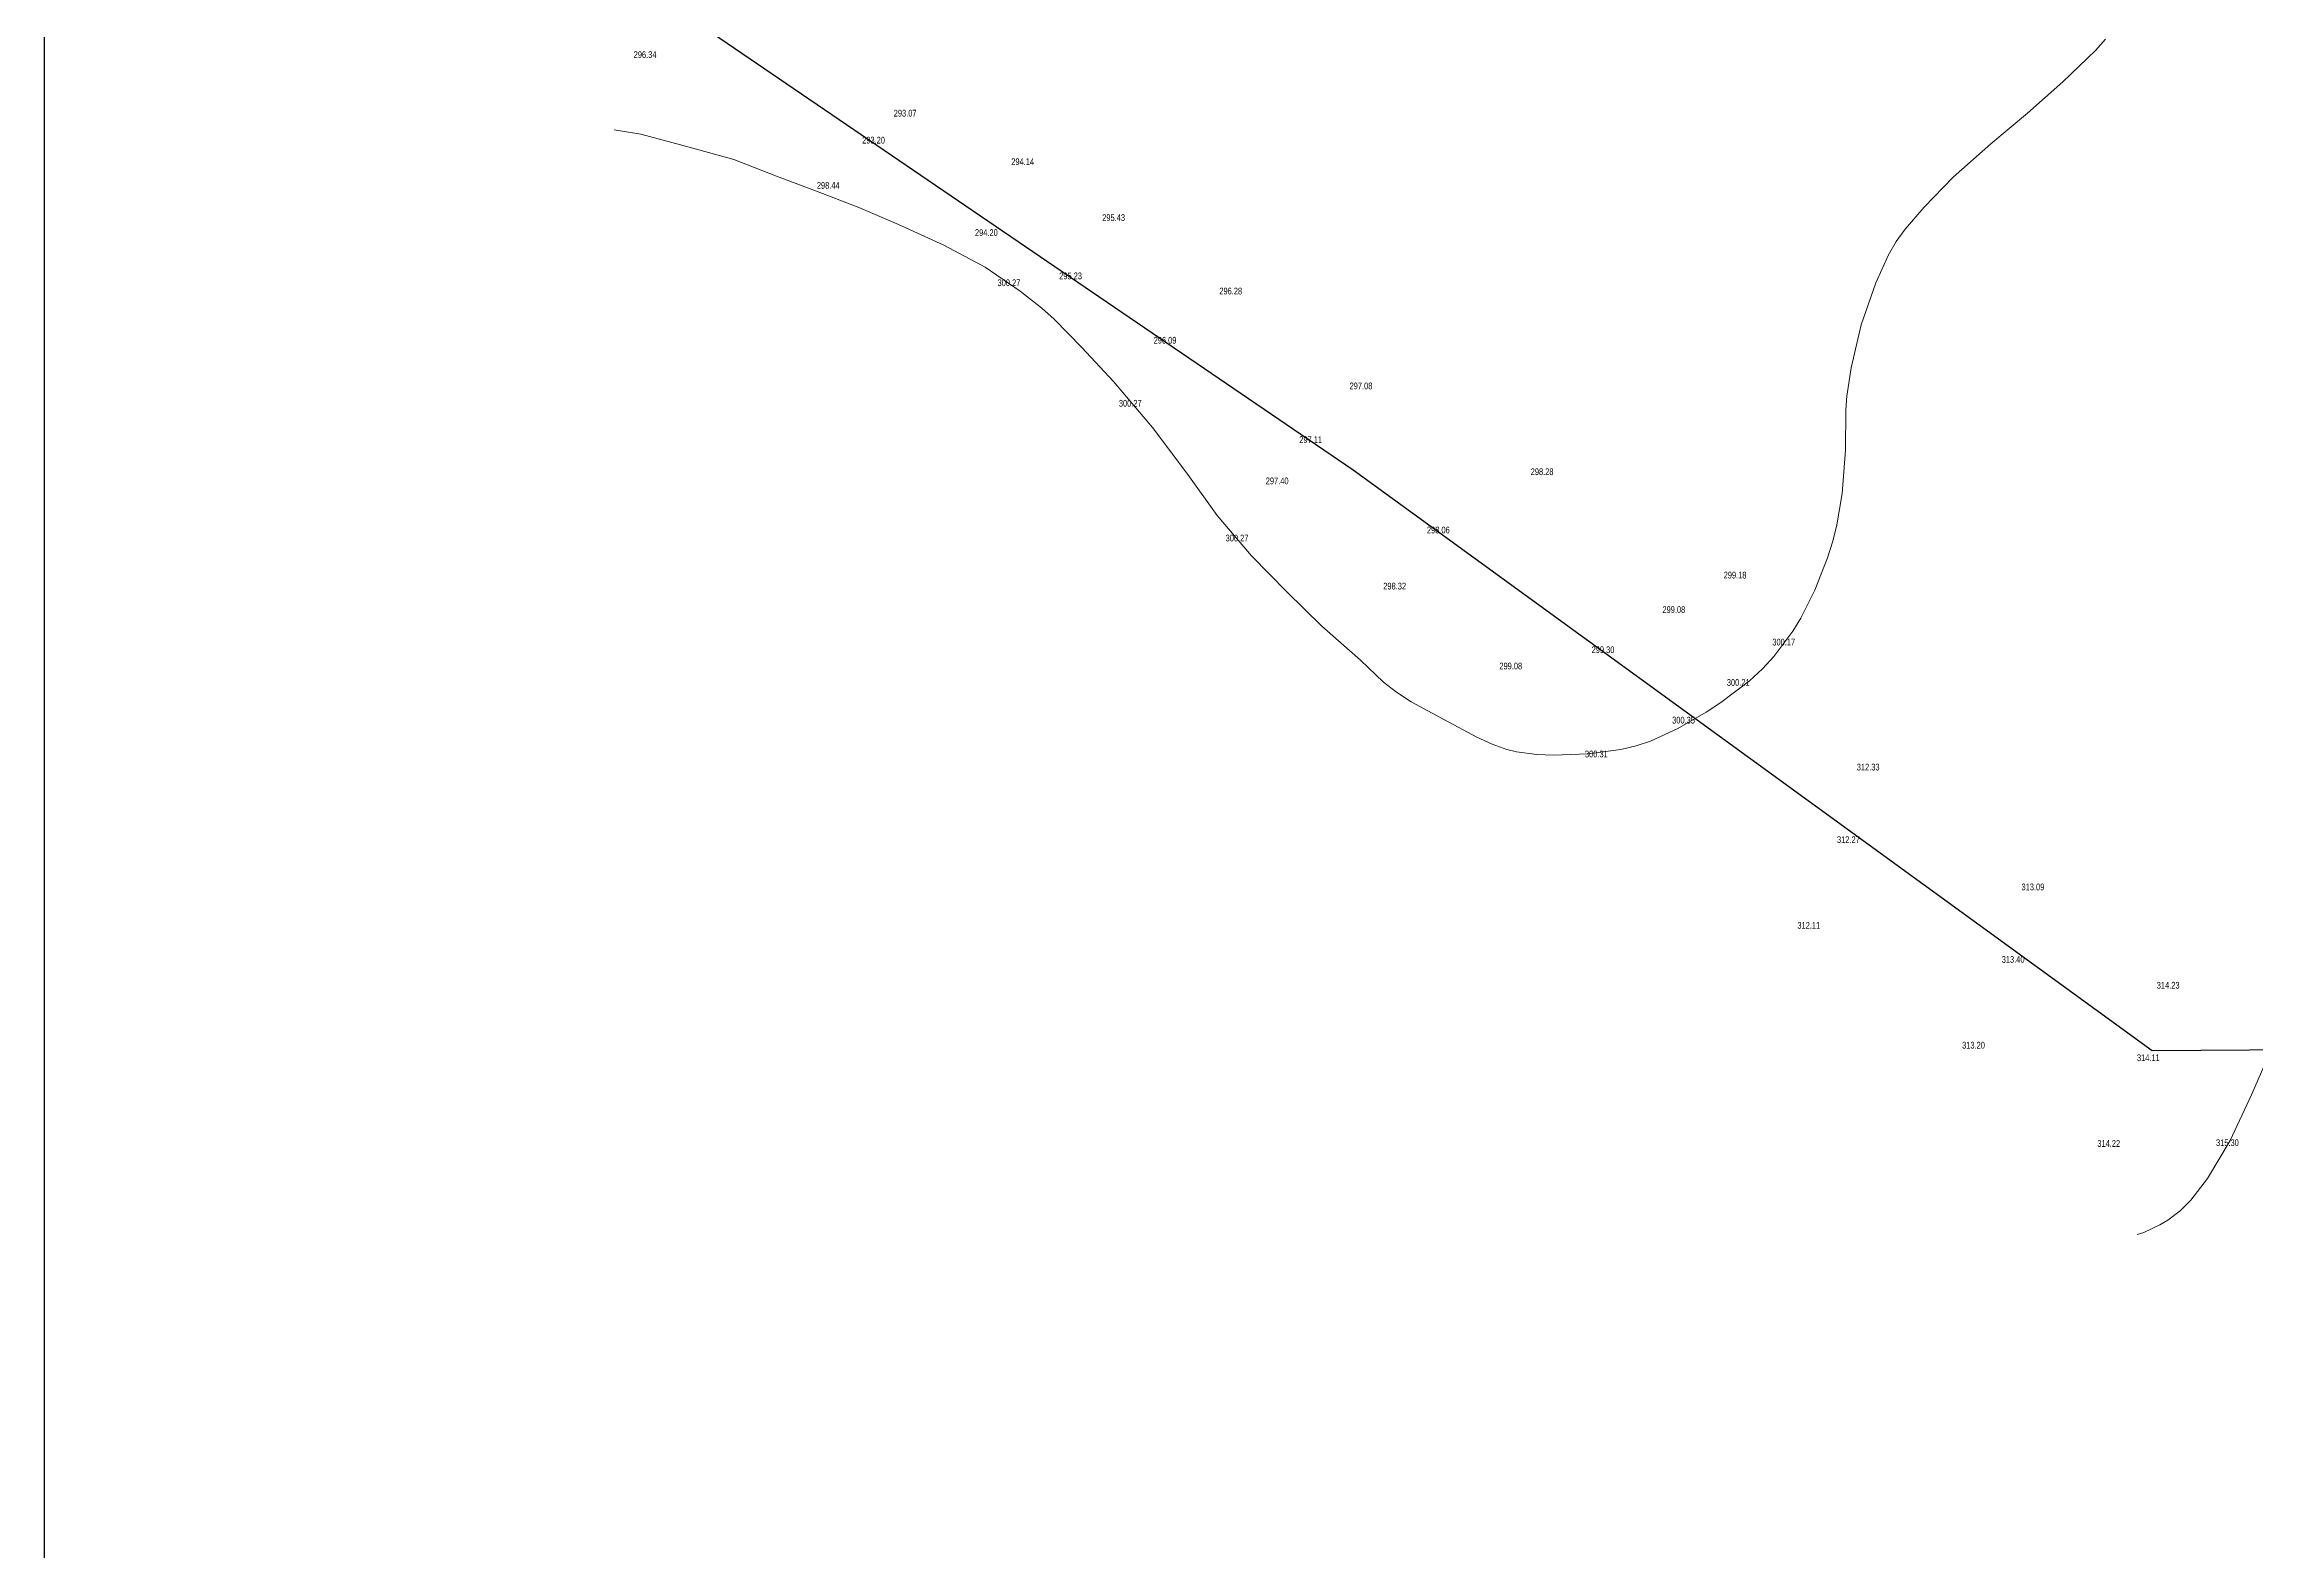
# Model space of a CAD drawing. Header units: metres. Extents: x 528544 to 533704, y 1867371 to 1868830.
# Drawn here: x 530974.4 to 531335, y 1867758.8 to 1868004.4 of the extents above; entities that cross this region are included whole.
import ezdxf

# ---------------------------------------------------------------- set-up
doc = ezdxf.new("R2010")
doc.units = ezdxf.units.M
doc.header["$MEASUREMENT"] = 0
for name, color, linetype in [('congtrinh', 4, 'Continuous'), ('DOCAO_CT', 7, 'Continuous'), ('Layer1', 4, 'Continuous')]:
    doc.layers.add(name, color=color, linetype=linetype)

msp = doc.modelspace()

# ---------------------------------------------------------------- linework, layer by layer
at = {"layer": 'congtrinh', "color": 1, "ltscale": 0.2134}
msp.add_lwpolyline([(531534.15, 1867454.27), (531545.01, 1867469.29), (531548.59, 1867479.49), (531553.35, 1867492.67), (531557.55, 1867504.88), (531550.92, 1867514.46), (531537.97, 1867539.93), (531527.58, 1867561.22), (531522.76, 1867576.14), (531521.39, 1867590.42), (531527.03, 1867610.88), (531530.29, 1867631.45), (531537.4, 1867654.07), (531540.66, 1867677.49), (531559.84, 1867722.85), (531560.14, 1867735.09), (531555.5, 1867765.25), (531522.01, 1867831.83), (531454.29, 1867852.94), (531397.37, 1867840.83), (531318.07, 1867840.27), (531187.8, 1867934.95), (531052.94, 1868026.87), (531097.36, 1868067.91)], dxfattribs=at)
at = {"layer": 'Layer1', "color": 7, "ltscale": 0.2134}
msp.add_lwpolyline([(530974.37, 1867370.81), (533703.76, 1867370.81), (533703.76, 1868308.52), (530974.37, 1868308.52)], close=True, dxfattribs=at)
at = {"layer": 'Layer1', "color": 11, "linetype": 'Continuous', "lineweight": 13, "flags": 128}
for points in [[(531226.12, 1867888.7), (531231.46, 1867889.43), (531233.92, 1867890.02), (531236.25, 1867890.79), (531236.25, 1867890.79), (531240.74, 1867892.83), (531245.36, 1867895.48), (531247.73, 1867897.04), (531252.4, 1867900.61), (531254.52, 1867902.55), (531256.4, 1867904.55), (531259.5, 1867908.68), (531260.79, 1867910.8), (531263.07, 1867915.36), (531265.15, 1867920.64), (531266.01, 1867923.37), (531266.67, 1867926.03), (531267.53, 1867931.13), (531268.06, 1867938.2), (531268.11, 1867944.78), (531268.29, 1867947.02), (531268.97, 1867951.62), (531270.6, 1867958.63), (531273.02, 1867965.47), (531275.08, 1867970.02), (531276.34, 1867972.18), (531277.8, 1867974.19), (531280.92, 1867977.8), (531285.6, 1867982.68), (531291.76, 1867988.12), (531297.72, 1867993.13), (531303.53, 1867998.21), (531308.85, 1868003.34), (531310.47, 1868005.16)], [(531067.29, 1867990.42), (531071.67, 1867989.68), (531079.52, 1867987.59), (531086.81, 1867985.58), (531093.77, 1867982.84), (531100.54, 1867980.28), (531107.17, 1867977.77), (531113.67, 1867974.98), (531121.05, 1867971.62), (531127.81, 1867968.02), (531133.47, 1867964.12), (531137.05, 1867961.33), (531139.02, 1867959.57), (531143.57, 1867954.94), (531148.71, 1867949.41), (531155.09, 1867941.88), (531160.84, 1867934.25), (531165.6, 1867927.53), (531171.2, 1867920.96), (531176.96, 1867915.1), (531182.66, 1867909.53), (531188.97, 1867903.95), (531192.75, 1867900.4), (531194.84, 1867898.74), (531197.26, 1867897.19), (531202.66, 1867894.23), (531207.97, 1867891.4), (531210.46, 1867890.25), (531212.84, 1867889.43), (531214.42, 1867889.04), (531217.73, 1867888.6), (531220.44, 1867888.48), (531226.12, 1867888.7)]]:
    msp.add_lwpolyline(points, dxfattribs=at)
at = {"layer": 'Layer1', "color": 11, "linetype": 'Continuous', "lineweight": 0, "flags": 128}
msp.add_lwpolyline([(531315.63, 1867810.33), (531316.73, 1867810.7), (531319.32, 1867811.92), (531320.64, 1867812.7), (531322.63, 1867814.23), (531324.37, 1867815.94), (531327.1, 1867819.51), (531330.8, 1867825.69), (531334.26, 1867833.12), (531337.9, 1867841.51)], dxfattribs=at)

# ---------------------------------------------------------------- texts
at = {"layer": 'DOCAO_CT', "color": 2, "width": 0.8}
for s, p in [('296.34', (531070.48, 1868002.12)), ('293.07', (531112.88, 1867992.57)), ('293.20', (531107.73, 1867988.17)), ('294.14', (531132.05, 1867984.67)), ('298.44', (531100.35, 1867980.8)), ('295.43', (531146.88, 1867975.55)), ('294.20', (531126.13, 1867973.11)), ('300.27', (531129.81, 1867964.93)), ('295.23', (531139.86, 1867966.05)), ('296.28', (531165.97, 1867963.58)), ('296.09', (531155.26, 1867955.56)), ('300.27', (531149.59, 1867945.29)), ('297.08', (531187.21, 1867948.12)), ('297.11', (531179.01, 1867939.37)), ('298.28', (531216.74, 1867934.13)), ('297.40', (531173.54, 1867932.64)), ('300.27', (531167, 1867923.32)), ('298.06', (531199.82, 1867924.63)), ('299.18', (531248.2, 1867917.28)), ('298.32', (531192.7, 1867915.49)), ('299.08', (531238.22, 1867911.66)), ('300.17', (531256.14, 1867906.36)), ('299.08', (531211.63, 1867902.46)), ('299.30', (531226.67, 1867905.12)), ('300.21', (531248.72, 1867899.79)), ('300.35', (531239.8, 1867893.64)), ('300.31', (531225.58, 1867888.13)), ('312.33', (531269.9, 1867885.99)), ('312.27', (531266.68, 1867874.16)), ('313.09', (531296.77, 1867866.46)), ('312.11', (531260.22, 1867860.19)), ('313.40', (531293.54, 1867854.64)), ('314.23', (531318.82, 1867850.43)), ('313.20', (531287.08, 1867840.66)), ('314.11', (531315.59, 1867838.61)), ('314.22', (531309.13, 1867824.64)), ('315.30', (531328.48, 1867824.77))]:
    msp.add_text(s, height=1.1, dxfattribs=at).set_placement(p)

doc.saveas('drawing.dxf')
